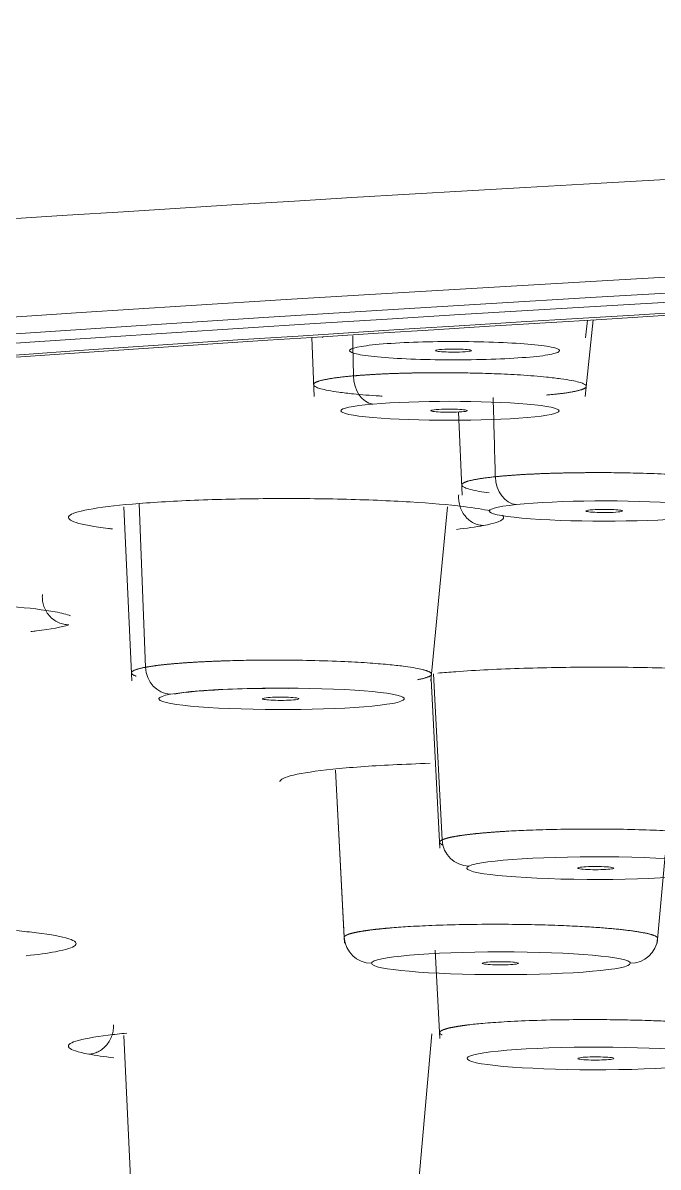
# Model space of a CAD drawing. Extents: x 19821 to 22981, y -91 to 2224.
# Drawn here: x 20616.05 to 20623.02, y 1301.22 to 1313.79 of the extents above; entities that cross this region are included whole.
import ezdxf

# ---------------------------------------------------------------- set-up
doc = ezdxf.new("R2010")
doc.units = 0
doc.header["$LTSCALE"] = 10
doc.header["$MEASUREMENT"] = 0
doc.layers.add('1', color=7, linetype='CONTINUOUS')

msp = doc.modelspace()

# ---------------------------------------------------------------- linework, layer by layer
at = {"layer": '1', "color": 7, "linetype": 'Continuous', "lineweight": 18}
for p, q in [((20622.224, 1309.683), (20622.31, 1310.526)), ((20622.228, 1310.329), (20622.247, 1310.522)), ((20619.219, 1310.333), (20619.245, 1309.684)), ((20619.339, 1310.341), (20619.34, 1310.33)), ((20620.833, 1309.515), (20620.873, 1308.603)), ((20617.155, 1308.474), (20617.244, 1306.562)), ((20620.528, 1306.562), (20620.709, 1308.473)), ((20620.53, 1306.582), (20620.628, 1304.727)), ((20619.479, 1305.581), (20619.579, 1303.682)), ((20623.015, 1303.681), (20623.1, 1304.649)), ((20620.577, 1303.606), (20620.628, 1302.637)), ((20617.155, 1302.668), (20617.244, 1300.754))]:
    msp.add_line(p, q, dxfattribs=at)
at = {"layer": '1', "color": 7, "linetype": 'Continuous', "lineweight": 13}
for p, q in [((20617.323, 1308.508), (20617.394, 1306.712)), ((20620.556, 1306.638), (20620.651, 1304.816)), ((20619.576, 1303.745), (20619.479, 1305.581)), ((20620.381, 1300.888), (20620.538, 1302.685))]:
    msp.add_line(p, q, dxfattribs=at)
msp.add_ellipse((20690.341, 1302.937), major_axis=(-124.486, 0), ratio=0.087156, start_param=4.712389, end_param=6.292218, dxfattribs=at)
at = {"layer": '1', "color": 7, "linetype": 'Continuous', "lineweight": 18}
for centre, major_axis, ratio, start_param, end_param in [((20690.341, 1301.967), (-123.486, 0), 0.087156, 4.712389, 6.221456), ((20690.341, 1301.967), (121.8, 0), 0.087156, 1.570796, 4.70718), ((20690.341, 1302.016), (119.248, 0), 0.087156, 1.570796, 3.197179), ((20690.341, 1301.967), (-120.85, 0), 0.087156, 4.712389, 7.853982), ((20690.341, 1301.967), (119.464, 0), 0.087156, 1.570796, 3.186508), ((20619.89, 1309.901), (0.026, -0.299), 0.704932, 4.615852, 6.159454), ((20620.737, 1309.527), (-1.2, 0), 0.087155, 2.35763, 5.49617), ((20620.74, 1309.528), (-1.2, 0), 0.087156, 5.499383, 8.637602), ((20621.466, 1308.797), (0.031, -0.298), 0.763435, 4.61231, 6.147462), ((20622.442, 1308.427), (-1.274, 0), 0.087156, 5.585988, 8.725607), ((20622.441, 1308.427), (-1.274, 0), 0.087155, 2.444292, 5.584118), ((20617.666, 1306.714), (0.055, -0.295), 0.902965, 4.552054, 6.078714), ((20618.888, 1306.365), (-1.348, 0), 0.087156, 2.705525, 5.846167), ((20618.888, 1306.365), (-1.348, 0), 0.087156, 5.846844, 8.988032), ((20620.946, 1304.827), (0.133, -0.269), 0.98108, 4.297978, 5.816103), ((20622.347, 1304.507), (-1.422, 0), 0.087155, 2.967179, 6.108359), ((20622.346, 1304.506), (-1.422, 0), 0.087156, 6.108638, 9.250059), ((20619.876, 1303.76), (0.3, 0), 0.996195, 3.192855, 4.710981), ((20622.72, 1303.76), (-0.3, 0), 0.996195, 1.569622, 3.052854), ((20621.299, 1303.462), (-1.422, 0), 0.087156, 3.141712, 6.282893), ((20621.297, 1303.461), (-1.422, 0), 0.087156, 6.283171, 9.424592), ((20622.348, 1302.417), (-1.422, 0), 0.087156, 3.318174, 6.455484), ((20622.346, 1302.416), (-1.422, 0), 0.087156, 0.176459, 3.314009)]:
    msp.add_ellipse(centre, major_axis=major_axis, ratio=ratio, start_param=start_param, end_param=end_param, dxfattribs=at)
for points in [[(20620.047, 1310.265), (20619.925, 1310.256), (20619.741, 1310.235), (20619.609, 1310.197), (20619.661, 1310.157), (20619.883, 1310.121), (20620.243, 1310.096), (20620.686, 1310.085), (20621.148, 1310.089), (20621.41, 1310.102), (20621.531, 1310.111)], [(20621.531, 1310.111), (20621.652, 1310.119), (20621.836, 1310.14), (20621.968, 1310.179), (20621.917, 1310.219), (20621.695, 1310.254), (20621.334, 1310.279), (20620.892, 1310.29), (20620.43, 1310.286), (20620.168, 1310.274), (20620.047, 1310.265)], [(20620.649, 1310.202), (20620.613, 1310.199), (20620.567, 1310.193), (20620.584, 1310.181), (20620.661, 1310.174), (20620.783, 1310.17), (20620.863, 1310.173), (20620.905, 1310.176)], [(20620.905, 1310.176), (20620.94, 1310.179), (20620.986, 1310.185), (20620.969, 1310.196), (20620.892, 1310.204), (20620.771, 1310.207), (20620.691, 1310.205), (20620.649, 1310.202)], [(20620.585, 1309.541), (20620.552, 1309.538), (20620.513, 1309.531), (20620.541, 1309.52), (20620.626, 1309.512), (20620.752, 1309.51), (20620.829, 1309.514), (20620.869, 1309.516)], [(20620.869, 1309.516), (20620.902, 1309.52), (20620.941, 1309.527), (20620.913, 1309.538), (20620.828, 1309.545), (20620.702, 1309.547), (20620.625, 1309.544), (20620.585, 1309.541)], [(20622.278, 1308.439), (20622.249, 1308.435), (20622.216, 1308.428), (20622.255, 1308.417), (20622.348, 1308.411), (20622.475, 1308.409), (20622.549, 1308.413), (20622.586, 1308.417)], [(20622.586, 1308.417), (20622.614, 1308.42), (20622.647, 1308.427), (20622.608, 1308.438), (20622.516, 1308.445), (20622.388, 1308.446), (20622.315, 1308.442), (20622.278, 1308.439)], [(20621.105, 1308.268), (20621.022, 1308.252), (20620.923, 1308.238), (20620.808, 1308.226)], [(20618.697, 1306.373), (20618.68, 1306.369), (20618.67, 1306.361), (20618.74, 1306.352), (20618.848, 1306.347), (20618.975, 1306.349), (20619.035, 1306.355), (20619.061, 1306.358)], [(20619.061, 1306.358), (20619.078, 1306.363), (20619.088, 1306.37), (20619.019, 1306.38), (20618.91, 1306.384), (20618.783, 1306.383), (20618.724, 1306.377), (20618.697, 1306.373)], [(20622.143, 1304.51), (20622.139, 1304.505), (20622.152, 1304.497), (20622.247, 1304.49), (20622.365, 1304.488), (20622.483, 1304.493), (20622.524, 1304.499), (20622.538, 1304.503)], [(20622.538, 1304.503), (20622.541, 1304.508), (20622.529, 1304.515), (20622.434, 1304.523), (20622.316, 1304.525), (20622.198, 1304.52), (20622.157, 1304.514), (20622.143, 1304.51)], [(20621.492, 1303.461), (20621.486, 1303.466), (20621.459, 1303.473), (20621.35, 1303.479), (20621.23, 1303.479), (20621.123, 1303.473), (20621.096, 1303.466), (20621.091, 1303.461)], [(20621.091, 1303.461), (20621.096, 1303.457), (20621.124, 1303.45), (20621.233, 1303.444), (20621.352, 1303.444), (20621.46, 1303.45), (20621.486, 1303.457), (20621.492, 1303.461)], [(20617.046, 1302.424), (20616.939, 1302.436), (20616.847, 1302.449), (20616.77, 1302.464)], [(20622.538, 1302.419), (20622.523, 1302.424), (20622.482, 1302.43), (20622.363, 1302.435), (20622.245, 1302.433), (20622.151, 1302.425), (20622.139, 1302.418), (20622.143, 1302.413)], [(20622.143, 1302.413), (20622.157, 1302.409), (20622.198, 1302.402), (20622.318, 1302.398), (20622.436, 1302.4), (20622.529, 1302.408), (20622.541, 1302.415), (20622.538, 1302.419)]]:
    msp.add_open_spline(points, degree=3, dxfattribs=at)
at = {"layer": '1', "color": 7, "linetype": 'Continuous', "lineweight": 13}
for points in [[(20619.67, 1310.35), (20619.672, 1310.204), (20619.675, 1310.057), (20619.678, 1309.911)], [(20621.212, 1309.672), (20621.22, 1309.382), (20621.228, 1309.093), (20621.236, 1308.804)]]:
    msp.add_open_spline(points, degree=3, dxfattribs=at)
at = {"layer": '1', "color": 7, "linetype": 'Continuous', "lineweight": 18}
for points, knots in [([(20619.994, 1309.689), (20619.984, 1309.689), (20619.87, 1309.696), (20619.699, 1309.71), (20619.517, 1309.731), (20619.4, 1309.75), (20619.319, 1309.768), (20619.269, 1309.785), (20619.244, 1309.801), (20619.239, 1309.812), (20619.24, 1309.819), (20619.241, 1309.822), (20619.244, 1309.826), (20619.247, 1309.829), (20619.252, 1309.833), (20619.257, 1309.837), (20619.264, 1309.84), (20619.271, 1309.844), (20619.28, 1309.847), (20619.289, 1309.85), (20619.299, 1309.854), (20619.31, 1309.857), (20619.323, 1309.861), (20619.336, 1309.864), (20619.349, 1309.867), (20619.364, 1309.87), (20619.38, 1309.873), (20619.396, 1309.876), (20619.413, 1309.879), (20619.431, 1309.882), (20619.45, 1309.885), (20619.47, 1309.888), (20619.49, 1309.891), (20619.511, 1309.894), (20619.533, 1309.896), (20619.556, 1309.899), (20619.579, 1309.902), (20619.603, 1309.904), (20619.627, 1309.906), (20619.652, 1309.909), (20619.669, 1309.91), (20619.678, 1309.911)], [0, 0, 0, 0, 0.012223, 0.144349, 0.234308, 0.316784, 0.391784, 0.459311, 0.51937, 0.571965, 0.586222, 0.600448, 0.614644, 0.62881, 0.642946, 0.657052, 0.671128, 0.685174, 0.699189, 0.713175, 0.727131, 0.741057, 0.754953, 0.768819, 0.782655, 0.796461, 0.810238, 0.823985, 0.837702, 0.851389, 0.865047, 0.878675, 0.892274, 0.905843, 0.919382, 0.932892, 0.946373, 0.959824, 0.973245, 0.986637, 1, 1, 1, 1]), ([(20619.678, 1309.911), (20619.682, 1309.911), (20619.692, 1309.912), (20619.706, 1309.913), (20619.72, 1309.915), (20619.735, 1309.916), (20619.75, 1309.917), (20619.765, 1309.918), (20619.78, 1309.919), (20619.795, 1309.92), (20619.811, 1309.921), (20619.826, 1309.922), (20619.842, 1309.923), (20619.858, 1309.924), (20619.874, 1309.925), (20619.891, 1309.926), (20619.907, 1309.927), (20619.924, 1309.928), (20619.941, 1309.929), (20619.958, 1309.93), (20619.975, 1309.931), (20619.992, 1309.932), (20620.01, 1309.932), (20620.028, 1309.933), (20620.045, 1309.934), (20620.063, 1309.935), (20620.081, 1309.936), (20620.1, 1309.936), (20620.118, 1309.937), (20620.137, 1309.938), (20620.155, 1309.938), (20620.174, 1309.939), (20620.193, 1309.939), (20620.212, 1309.94), (20620.231, 1309.94), (20620.25, 1309.941), (20620.27, 1309.941), (20620.289, 1309.942), (20620.309, 1309.942), (20620.328, 1309.943), (20620.348, 1309.943), (20620.368, 1309.943), (20620.388, 1309.944), (20620.408, 1309.944), (20620.428, 1309.944), (20620.448, 1309.945), (20620.469, 1309.945), (20620.489, 1309.945), (20620.509, 1309.945), (20620.53, 1309.945), (20620.55, 1309.946), (20620.571, 1309.946), (20620.592, 1309.946), (20620.612, 1309.946), (20620.633, 1309.946), (20620.654, 1309.946), (20620.675, 1309.946), (20620.696, 1309.946), (20620.717, 1309.946), (20620.805, 1309.945), (20620.978, 1309.943), (20621.242, 1309.935), (20621.531, 1309.921), (20621.777, 1309.901), (20621.958, 1309.88), (20622.076, 1309.861), (20622.156, 1309.843), (20622.206, 1309.826), (20622.231, 1309.811), (20622.236, 1309.8), (20622.235, 1309.793), (20622.234, 1309.789), (20622.231, 1309.786), (20622.228, 1309.782), (20622.223, 1309.778), (20622.218, 1309.775), (20622.211, 1309.771), (20622.204, 1309.768), (20622.195, 1309.764), (20622.186, 1309.761), (20622.176, 1309.758), (20622.165, 1309.754), (20622.153, 1309.751), (20622.14, 1309.748), (20622.126, 1309.744), (20622.111, 1309.741), (20622.095, 1309.738), (20622.079, 1309.735), (20622.062, 1309.732), (20622.044, 1309.729), (20622.025, 1309.726), (20622.005, 1309.723), (20621.985, 1309.72), (20621.964, 1309.718), (20621.942, 1309.715), (20621.92, 1309.712), (20621.896, 1309.71), (20621.873, 1309.707), (20621.848, 1309.705), (20621.823, 1309.703), (20621.806, 1309.701), (20621.797, 1309.7)], [0, 0, 0, 0, 0.004177, 0.00836, 0.012546, 0.016738, 0.020934, 0.025136, 0.029341, 0.033552, 0.037767, 0.041987, 0.046212, 0.050442, 0.054676, 0.058915, 0.063159, 0.067408, 0.071661, 0.07592, 0.080183, 0.08445, 0.088723, 0.093, 0.097282, 0.101569, 0.105861, 0.110158, 0.114459, 0.118765, 0.123076, 0.127392, 0.131712, 0.136038, 0.140368, 0.144703, 0.149042, 0.153387, 0.157737, 0.162091, 0.16645, 0.170814, 0.175183, 0.179556, 0.183935, 0.188318, 0.192706, 0.197099, 0.201497, 0.205899, 0.210307, 0.214719, 0.219137, 0.223559, 0.227986, 0.232418, 0.236854, 0.241296, 0.245743, 0.250194, 0.297933, 0.355462, 0.422782, 0.499893, 0.552526, 0.600777, 0.644639, 0.684106, 0.71917, 0.749828, 0.758151, 0.766457, 0.774746, 0.783019, 0.791275, 0.799514, 0.807736, 0.815942, 0.82413, 0.832302, 0.840457, 0.848595, 0.856716, 0.86482, 0.872907, 0.880977, 0.889031, 0.897067, 0.905087, 0.91309, 0.921075, 0.929044, 0.936996, 0.944931, 0.952849, 0.96075, 0.968634, 0.976501, 0.984351, 0.992184, 1, 1, 1, 1]), ([(20621.17, 1308.627), (20621.13, 1308.632), (20621.049, 1308.644), (20620.958, 1308.663), (20620.899, 1308.683), (20620.878, 1308.696), (20620.871, 1308.704), (20620.869, 1308.708), (20620.868, 1308.712), (20620.868, 1308.715), (20620.869, 1308.719), (20620.872, 1308.723), (20620.875, 1308.727), (20620.879, 1308.73), (20620.885, 1308.734), (20620.891, 1308.738), (20620.898, 1308.741), (20620.907, 1308.745), (20620.916, 1308.748), (20620.926, 1308.752), (20620.938, 1308.755), (20620.95, 1308.759), (20620.963, 1308.762), (20620.977, 1308.765), (20620.992, 1308.769), (20621.008, 1308.772), (20621.025, 1308.775), (20621.042, 1308.778), (20621.061, 1308.781), (20621.08, 1308.784), (20621.1, 1308.787), (20621.121, 1308.79), (20621.142, 1308.793), (20621.165, 1308.796), (20621.188, 1308.798), (20621.211, 1308.801), (20621.228, 1308.803), (20621.236, 1308.804)], [0, 0, 0, 0, 0.098407, 0.216588, 0.3199, 0.408344, 0.428048, 0.447711, 0.467332, 0.486912, 0.506451, 0.525948, 0.545403, 0.564817, 0.58419, 0.603522, 0.622812, 0.642061, 0.661269, 0.680436, 0.699561, 0.718646, 0.737689, 0.756691, 0.775653, 0.794573, 0.813452, 0.832291, 0.851088, 0.869845, 0.888561, 0.907236, 0.92587, 0.944463, 0.963016, 0.981528, 1, 1, 1, 1]), ([(20621.236, 1308.804), (20621.24, 1308.804), (20621.249, 1308.805), (20621.263, 1308.806), (20621.277, 1308.808), (20621.291, 1308.809), (20621.305, 1308.81), (20621.319, 1308.812), (20621.334, 1308.813), (20621.349, 1308.814), (20621.364, 1308.815), (20621.379, 1308.817), (20621.395, 1308.818), (20621.41, 1308.819), (20621.426, 1308.82), (20621.442, 1308.821), (20621.459, 1308.822), (20621.475, 1308.824), (20621.492, 1308.825), (20621.509, 1308.826), (20621.526, 1308.827), (20621.543, 1308.828), (20621.56, 1308.829), (20621.578, 1308.83), (20621.596, 1308.831), (20621.614, 1308.832), (20621.632, 1308.833), (20621.65, 1308.833), (20621.668, 1308.834), (20621.687, 1308.835), (20621.706, 1308.836), (20621.725, 1308.837), (20621.744, 1308.838), (20621.763, 1308.838), (20621.782, 1308.839), (20621.802, 1308.84), (20621.821, 1308.84), (20621.841, 1308.841), (20621.861, 1308.842), (20621.881, 1308.842), (20621.901, 1308.843), (20621.922, 1308.843), (20621.942, 1308.844), (20621.963, 1308.844), (20621.983, 1308.845), (20622.004, 1308.845), (20622.025, 1308.846), (20622.046, 1308.846), (20622.067, 1308.847), (20622.088, 1308.847), (20622.109, 1308.847), (20622.131, 1308.848), (20622.152, 1308.848), (20622.173, 1308.848), (20622.195, 1308.848), (20622.217, 1308.848), (20622.238, 1308.849), (20622.26, 1308.849), (20622.282, 1308.849), (20622.375, 1308.849), (20622.556, 1308.849), (20622.838, 1308.843), (20623.153, 1308.831), (20623.442, 1308.812), (20623.669, 1308.79), (20623.823, 1308.768), (20623.925, 1308.747), (20623.983, 1308.727), (20624.004, 1308.714), (20624.011, 1308.706), (20624.013, 1308.702), (20624.014, 1308.698), (20624.014, 1308.695), (20624.013, 1308.691), (20624.01, 1308.687), (20624.007, 1308.683), (20624.003, 1308.68), (20623.997, 1308.676), (20623.991, 1308.673), (20623.984, 1308.669), (20623.975, 1308.665), (20623.966, 1308.662), (20623.956, 1308.658), (20623.944, 1308.655), (20623.932, 1308.652), (20623.919, 1308.648), (20623.905, 1308.645), (20623.89, 1308.642), (20623.874, 1308.638), (20623.857, 1308.635), (20623.84, 1308.632), (20623.821, 1308.629), (20623.802, 1308.626), (20623.782, 1308.623), (20623.761, 1308.62), (20623.74, 1308.617), (20623.717, 1308.614), (20623.694, 1308.612), (20623.671, 1308.609), (20623.654, 1308.607), (20623.646, 1308.607)], [0, 0, 0, 0, 0.004177, 0.008358, 0.012545, 0.016736, 0.020932, 0.025132, 0.029338, 0.033548, 0.037763, 0.041983, 0.046207, 0.050436, 0.054671, 0.05891, 0.063153, 0.067402, 0.071655, 0.075913, 0.080176, 0.084444, 0.088717, 0.092994, 0.097276, 0.101563, 0.105855, 0.110152, 0.114453, 0.11876, 0.123071, 0.127387, 0.131708, 0.136033, 0.140364, 0.144699, 0.149039, 0.153384, 0.157734, 0.162089, 0.166448, 0.170813, 0.175182, 0.179556, 0.183935, 0.188319, 0.192708, 0.197101, 0.201499, 0.205903, 0.210311, 0.214724, 0.219142, 0.223564, 0.227992, 0.232425, 0.236862, 0.241304, 0.245751, 0.250203, 0.297933, 0.355466, 0.4228, 0.499933, 0.562539, 0.618842, 0.668829, 0.71249, 0.749814, 0.758139, 0.766446, 0.774737, 0.783011, 0.791268, 0.799508, 0.807731, 0.815938, 0.824127, 0.8323, 0.840455, 0.848594, 0.856715, 0.86482, 0.872908, 0.880979, 0.889033, 0.897069, 0.905089, 0.913092, 0.921078, 0.929047, 0.936999, 0.944933, 0.952851, 0.960752, 0.968636, 0.976502, 0.984352, 0.992184, 1, 1, 1, 1]), ([(20616.77, 1308.444), (20616.893, 1308.467), (20617.214, 1308.506), (20617.911, 1308.549), (20618.74, 1308.568), (20619.561, 1308.561), (20620.33, 1308.53), (20620.874, 1308.483), (20621.105, 1308.446), (20621.178, 1308.429)], [0, 0, 0, 0, 0.148151, 0.296302, 0.444454, 0.592605, 0.740756, 0.888907, 1, 1, 1, 1]), ([(20617.031, 1308.23), (20617.017, 1308.232), (20616.839, 1308.253), (20616.584, 1308.299), (20616.507, 1308.375), (20616.648, 1308.421), (20616.77, 1308.444)], [0, 0, 0, 0, 0.028492, 0.352328, 0.676164, 1, 1, 1, 1]), ([(20621.309, 1308.381), (20621.329, 1308.367), (20621.339, 1308.327), (20621.227, 1308.291), (20621.105, 1308.268)], [0, 0, 0, 0, 0.371642, 1, 1, 1, 1]), ([(20614.922, 1307.431), (20615.032, 1307.428), (20615.399, 1307.416), (20615.951, 1307.382), (20616.381, 1307.33), (20616.531, 1307.292), (20616.57, 1307.277)], [0, 0, 0, 0, 0.136149, 0.466407, 0.796664, 1, 1, 1, 1]), ([(20616.55, 1307.177), (20616.475, 1307.153), (20616.341, 1307.128), (20616.155, 1307.106), (20616.134, 1307.104)], [0, 0, 0, 0, 0.887891, 1, 1, 1, 1]), ([(20617.394, 1306.712), (20617.397, 1306.712), (20617.403, 1306.714), (20617.413, 1306.715), (20617.422, 1306.717), (20617.432, 1306.718), (20617.442, 1306.72), (20617.453, 1306.722), (20617.463, 1306.723), (20617.474, 1306.725), (20617.485, 1306.726), (20617.497, 1306.728), (20617.508, 1306.73), (20617.52, 1306.731), (20617.532, 1306.733), (20617.545, 1306.734), (20617.558, 1306.736), (20617.571, 1306.737), (20617.584, 1306.739), (20617.597, 1306.74), (20617.611, 1306.742), (20617.625, 1306.743), (20617.639, 1306.745), (20617.654, 1306.746), (20617.668, 1306.747), (20617.683, 1306.749), (20617.698, 1306.75), (20617.714, 1306.752), (20617.73, 1306.753), (20617.746, 1306.754), (20617.762, 1306.755), (20617.778, 1306.757), (20617.795, 1306.758), (20617.812, 1306.759), (20617.829, 1306.76), (20617.846, 1306.762), (20617.864, 1306.763), (20617.881, 1306.764), (20617.899, 1306.765), (20617.918, 1306.766), (20617.936, 1306.767), (20617.955, 1306.768), (20617.974, 1306.77), (20617.993, 1306.771), (20618.012, 1306.772), (20618.031, 1306.773), (20618.051, 1306.773), (20618.071, 1306.774), (20618.091, 1306.775), (20618.111, 1306.776), (20618.132, 1306.777), (20618.153, 1306.778), (20618.173, 1306.779), (20618.194, 1306.78), (20618.216, 1306.78), (20618.237, 1306.781), (20618.258, 1306.782), (20618.28, 1306.782), (20618.302, 1306.783), (20618.394, 1306.786), (20618.576, 1306.79), (20618.873, 1306.791), (20619.223, 1306.787), (20619.566, 1306.776), (20619.859, 1306.759), (20620.079, 1306.74), (20620.243, 1306.722), (20620.358, 1306.704), (20620.419, 1306.691), (20620.45, 1306.683), (20620.463, 1306.679), (20620.476, 1306.676), (20620.487, 1306.672), (20620.496, 1306.668), (20620.505, 1306.664), (20620.513, 1306.66), (20620.519, 1306.657), (20620.525, 1306.653), (20620.529, 1306.649), (20620.532, 1306.645), (20620.534, 1306.641), (20620.535, 1306.638), (20620.535, 1306.634), (20620.534, 1306.63), (20620.531, 1306.626), (20620.528, 1306.623), (20620.524, 1306.619), (20620.518, 1306.615), (20620.512, 1306.612), (20620.505, 1306.608), (20620.496, 1306.605), (20620.487, 1306.601), (20620.477, 1306.598), (20620.466, 1306.594), (20620.454, 1306.591), (20620.441, 1306.588), (20620.427, 1306.584), (20620.412, 1306.581), (20620.397, 1306.578), (20620.386, 1306.576), (20620.381, 1306.575)], [0, 0, 0, 0, 0.004085, 0.008179, 0.01228, 0.01639, 0.020507, 0.024632, 0.028765, 0.032907, 0.037056, 0.041213, 0.045379, 0.049552, 0.053733, 0.057922, 0.06212, 0.066325, 0.070538, 0.074759, 0.078989, 0.083226, 0.087471, 0.091725, 0.095986, 0.100255, 0.104533, 0.108818, 0.113111, 0.117413, 0.121722, 0.12604, 0.130365, 0.134698, 0.13904, 0.143389, 0.147747, 0.152113, 0.156486, 0.160868, 0.165258, 0.169655, 0.174061, 0.178475, 0.182897, 0.187327, 0.191765, 0.196211, 0.200665, 0.205127, 0.209597, 0.214075, 0.218561, 0.223056, 0.227558, 0.232069, 0.236587, 0.241114, 0.245648, 0.250191, 0.297762, 0.355246, 0.422636, 0.499927, 0.562657, 0.619022, 0.66901, 0.71261, 0.749816, 0.758314, 0.766783, 0.775225, 0.783637, 0.792021, 0.800377, 0.808705, 0.817003, 0.825274, 0.833516, 0.841729, 0.849914, 0.85807, 0.866198, 0.874297, 0.882368, 0.89041, 0.898424, 0.906409, 0.914365, 0.922293, 0.930193, 0.938063, 0.945905, 0.953719, 0.961504, 0.96926, 0.976988, 0.984687, 0.992358, 1, 1, 1, 1]), ([(20617.29, 1306.614), (20617.29, 1306.615), (20617.286, 1306.616), (20617.279, 1306.619), (20617.27, 1306.623), (20617.262, 1306.626), (20617.256, 1306.63), (20617.25, 1306.634), (20617.246, 1306.638), (20617.243, 1306.642), (20617.241, 1306.645), (20617.24, 1306.649), (20617.24, 1306.653), (20617.241, 1306.657), (20617.244, 1306.66), (20617.247, 1306.664), (20617.251, 1306.668), (20617.257, 1306.671), (20617.263, 1306.675), (20617.27, 1306.678), (20617.279, 1306.682), (20617.288, 1306.685), (20617.298, 1306.689), (20617.309, 1306.692), (20617.321, 1306.696), (20617.334, 1306.699), (20617.348, 1306.702), (20617.363, 1306.706), (20617.378, 1306.709), (20617.389, 1306.711), (20617.394, 1306.712)], [0, 0, 0, 0, 0.005827, 0.044346, 0.082735, 0.120992, 0.159119, 0.197115, 0.234979, 0.272713, 0.310317, 0.347789, 0.385131, 0.422343, 0.459423, 0.496374, 0.533194, 0.569883, 0.606442, 0.642871, 0.679169, 0.715337, 0.751375, 0.787283, 0.823061, 0.858709, 0.894226, 0.929614, 0.964872, 1, 1, 1, 1]), ([(20620.604, 1306.647), (20620.667, 1306.653), (20620.944, 1306.675), (20621.536, 1306.705), (20622.374, 1306.717), (20623.12, 1306.706), (20623.531, 1306.689), (20623.676, 1306.681)], [0, 0, 0, 0, 0.080297, 0.335752, 0.591208, 0.846663, 1, 1, 1, 1]), ([(20617.713, 1306.418), (20617.758, 1306.427), (20617.882, 1306.443), (20618.2, 1306.467), (20618.58, 1306.481), (20618.844, 1306.481), (20618.96, 1306.48)], [0, 0, 0, 0, 0.241816, 0.494201, 0.787707, 1, 1, 1, 1]), ([(20618.869, 1305.454), (20618.869, 1305.48), (20618.972, 1305.529), (20619.41, 1305.595), (20619.984, 1305.637), (20620.378, 1305.652), (20620.52, 1305.657)], [0, 0, 0, 0, 0.283041, 0.566081, 0.849122, 1, 1, 1, 1]), ([(20620.651, 1304.816), (20620.652, 1304.816), (20620.655, 1304.817), (20620.658, 1304.819), (20620.662, 1304.821), (20620.666, 1304.822), (20620.671, 1304.824), (20620.675, 1304.826), (20620.68, 1304.827), (20620.685, 1304.829), (20620.69, 1304.83), (20620.696, 1304.832), (20620.701, 1304.834), (20620.707, 1304.835), (20620.714, 1304.837), (20620.72, 1304.839), (20620.727, 1304.84), (20620.733, 1304.842), (20620.74, 1304.844), (20620.748, 1304.845), (20620.755, 1304.847), (20620.763, 1304.848), (20620.771, 1304.85), (20620.779, 1304.851), (20620.788, 1304.853), (20620.796, 1304.855), (20620.805, 1304.856), (20620.814, 1304.858), (20620.824, 1304.859), (20620.833, 1304.861), (20620.843, 1304.862), (20620.853, 1304.864), (20620.863, 1304.865), (20620.874, 1304.867), (20620.884, 1304.868), (20620.895, 1304.87), (20620.907, 1304.871), (20620.918, 1304.873), (20620.929, 1304.874), (20620.941, 1304.876), (20620.953, 1304.877), (20620.966, 1304.879), (20620.978, 1304.88), (20620.991, 1304.881), (20621.004, 1304.883), (20621.017, 1304.884), (20621.03, 1304.886), (20621.044, 1304.887), (20621.058, 1304.888), (20621.072, 1304.89), (20621.086, 1304.891), (20621.1, 1304.892), (20621.115, 1304.893), (20621.13, 1304.895), (20621.145, 1304.896), (20621.16, 1304.897), (20621.176, 1304.898), (20621.191, 1304.9), (20621.207, 1304.901), (20621.223, 1304.902), (20621.24, 1304.903), (20621.256, 1304.904), (20621.273, 1304.906), (20621.29, 1304.907), (20621.307, 1304.908), (20621.324, 1304.909), (20621.341, 1304.91), (20621.423, 1304.915), (20621.592, 1304.923), (20621.883, 1304.932), (20622.244, 1304.937), (20622.622, 1304.934), (20622.964, 1304.924), (20623.238, 1304.912), (20623.458, 1304.897), (20623.627, 1304.882), (20623.728, 1304.871), (20623.783, 1304.863), (20623.807, 1304.86), (20623.831, 1304.856), (20623.853, 1304.853), (20623.875, 1304.849), (20623.895, 1304.846), (20623.914, 1304.842), (20623.932, 1304.838), (20623.949, 1304.835), (20623.965, 1304.831), (20623.979, 1304.827), (20623.993, 1304.824), (20624.005, 1304.82), (20624.016, 1304.816), (20624.027, 1304.812), (20624.036, 1304.809), (20624.043, 1304.805), (20624.05, 1304.801), (20624.056, 1304.797), (20624.061, 1304.794), (20624.064, 1304.79), (20624.066, 1304.786), (20624.068, 1304.782), (20624.068, 1304.779), (20624.068, 1304.775), (20624.066, 1304.771), (20624.063, 1304.767), (20624.059, 1304.764), (20624.055, 1304.76), (20624.049, 1304.757), (20624.044, 1304.754), (20624.042, 1304.753)], [0, 0, 0, 0, 0.003581, 0.007169, 0.010763, 0.014363, 0.01797, 0.021584, 0.025204, 0.02883, 0.032463, 0.036102, 0.039747, 0.043399, 0.047058, 0.050723, 0.054394, 0.058072, 0.061756, 0.065446, 0.069144, 0.072847, 0.076557, 0.080273, 0.083996, 0.087726, 0.091461, 0.095203, 0.098952, 0.102707, 0.106469, 0.110237, 0.114011, 0.117792, 0.121579, 0.125373, 0.129173, 0.13298, 0.136793, 0.140613, 0.144439, 0.148271, 0.15211, 0.155955, 0.159807, 0.163666, 0.16753, 0.171402, 0.175279, 0.179163, 0.183054, 0.186951, 0.190855, 0.194765, 0.198681, 0.202604, 0.206533, 0.210469, 0.214411, 0.21836, 0.222316, 0.226277, 0.230245, 0.23422, 0.238201, 0.242189, 0.246183, 0.250183, 0.29761, 0.355048, 0.422489, 0.499923, 0.562507, 0.618797, 0.668784, 0.712461, 0.74982, 0.7583, 0.766752, 0.775177, 0.783575, 0.791945, 0.800289, 0.808605, 0.816893, 0.825155, 0.833389, 0.841596, 0.849776, 0.857928, 0.866053, 0.874151, 0.882222, 0.890265, 0.898281, 0.906269, 0.91423, 0.922164, 0.930071, 0.93795, 0.945802, 0.953627, 0.961424, 0.969194, 0.976937, 0.984652, 0.99234, 1, 1, 1, 1]), ([(20620.662, 1304.758), (20620.66, 1304.759), (20620.656, 1304.761), (20620.649, 1304.764), (20620.643, 1304.768), (20620.637, 1304.772), (20620.632, 1304.775), (20620.629, 1304.779), (20620.626, 1304.783), (20620.625, 1304.787), (20620.625, 1304.79), (20620.626, 1304.794), (20620.627, 1304.798), (20620.63, 1304.801), (20620.634, 1304.805), (20620.639, 1304.808), (20620.644, 1304.812), (20620.649, 1304.814), (20620.651, 1304.816)], [0, 0, 0, 0, 0.033211, 0.099355, 0.165258, 0.230918, 0.296337, 0.361514, 0.426449, 0.491143, 0.555595, 0.619805, 0.683775, 0.747502, 0.810989, 0.874234, 0.937237, 1, 1, 1, 1]), ([(20619.576, 1303.745), (20619.576, 1303.745), (20619.576, 1303.746), (20619.576, 1303.748), (20619.577, 1303.75), (20619.578, 1303.751), (20619.579, 1303.753), (20619.58, 1303.755), (20619.581, 1303.756), (20619.583, 1303.758), (20619.585, 1303.76), (20619.587, 1303.762), (20619.589, 1303.763), (20619.592, 1303.765), (20619.595, 1303.767), (20619.598, 1303.768), (20619.601, 1303.77), (20619.605, 1303.772), (20619.608, 1303.773), (20619.612, 1303.775), (20619.616, 1303.777), (20619.621, 1303.779), (20619.625, 1303.78), (20619.63, 1303.782), (20619.635, 1303.784), (20619.641, 1303.785), (20619.646, 1303.787), (20619.652, 1303.789), (20619.658, 1303.79), (20619.665, 1303.792), (20619.671, 1303.794), (20619.678, 1303.795), (20619.685, 1303.797), (20619.692, 1303.799), (20619.7, 1303.8), (20619.708, 1303.802), (20619.716, 1303.803), (20619.724, 1303.805), (20619.732, 1303.807), (20619.741, 1303.808), (20619.75, 1303.81), (20619.759, 1303.811), (20619.769, 1303.813), (20619.778, 1303.815), (20619.788, 1303.816), (20619.798, 1303.818), (20619.809, 1303.819), (20619.819, 1303.821), (20619.83, 1303.822), (20619.841, 1303.824), (20619.853, 1303.825), (20619.864, 1303.827), (20619.876, 1303.828), (20619.888, 1303.83), (20619.9, 1303.831), (20619.913, 1303.833), (20619.925, 1303.834), (20619.938, 1303.836), (20619.952, 1303.837), (20619.965, 1303.838), (20619.979, 1303.84), (20619.992, 1303.841), (20620.007, 1303.843), (20620.021, 1303.844), (20620.035, 1303.845), (20620.05, 1303.847), (20620.065, 1303.848), (20620.135, 1303.854), (20620.284, 1303.865), (20620.551, 1303.878), (20620.896, 1303.888), (20621.271, 1303.891), (20621.625, 1303.887), (20621.918, 1303.878), (20622.162, 1303.867), (20622.358, 1303.855), (20622.479, 1303.845), (20622.547, 1303.839), (20622.578, 1303.836), (20622.608, 1303.833), (20622.637, 1303.83), (20622.665, 1303.826), (20622.692, 1303.823), (20622.718, 1303.82), (20622.743, 1303.817), (20622.766, 1303.813), (20622.789, 1303.81), (20622.811, 1303.806), (20622.831, 1303.803), (20622.851, 1303.799), (20622.869, 1303.796), (20622.887, 1303.792), (20622.903, 1303.789), (20622.918, 1303.785), (20622.932, 1303.782), (20622.945, 1303.778), (20622.957, 1303.774), (20622.968, 1303.771), (20622.978, 1303.767), (20622.987, 1303.763), (20622.994, 1303.76), (20623.001, 1303.756), (20623.007, 1303.752), (20623.011, 1303.749), (20623.015, 1303.745), (20623.017, 1303.741), (20623.019, 1303.738), (20623.019, 1303.735), (20623.019, 1303.734)], [0, 0, 0, 0, 0.003581, 0.007169, 0.010763, 0.014363, 0.01797, 0.021584, 0.025204, 0.02883, 0.032463, 0.036102, 0.039747, 0.043399, 0.047058, 0.050723, 0.054394, 0.058072, 0.061756, 0.065446, 0.069144, 0.072847, 0.076557, 0.080273, 0.083996, 0.087726, 0.091461, 0.095203, 0.098952, 0.102707, 0.106469, 0.110237, 0.114011, 0.117792, 0.121579, 0.125373, 0.129173, 0.13298, 0.136793, 0.140613, 0.144439, 0.148271, 0.15211, 0.155955, 0.159807, 0.163666, 0.16753, 0.171402, 0.175279, 0.179163, 0.183054, 0.186951, 0.190855, 0.194765, 0.198681, 0.202604, 0.206533, 0.210469, 0.214411, 0.21836, 0.222316, 0.226277, 0.230245, 0.23422, 0.238201, 0.242189, 0.246183, 0.250183, 0.29761, 0.355048, 0.422489, 0.499923, 0.562507, 0.618797, 0.668784, 0.712461, 0.74982, 0.7583, 0.766752, 0.775177, 0.783575, 0.791945, 0.800289, 0.808605, 0.816893, 0.825155, 0.833389, 0.841596, 0.849776, 0.857928, 0.866053, 0.874151, 0.882222, 0.890265, 0.898281, 0.906269, 0.91423, 0.922164, 0.930071, 0.93795, 0.945802, 0.953627, 0.961424, 0.969194, 0.976936, 0.984652, 0.99234, 1, 1, 1, 1]), ([(20615.977, 1303.82), (20616.057, 1303.812), (20616.31, 1303.785), (20616.475, 1303.755), (20616.55, 1303.731)], [0, 0, 0, 0, 0.290733, 1, 1, 1, 1]), ([(20616.55, 1303.731), (20616.625, 1303.706), (20616.669, 1303.658), (20616.471, 1303.593), (20616.209, 1303.557), (20616.082, 1303.544)], [0, 0, 0, 0, 0.367937, 0.735873, 1, 1, 1, 1]), ([(20620.651, 1302.674), (20620.65, 1302.674), (20620.648, 1302.675), (20620.645, 1302.677), (20620.642, 1302.679), (20620.639, 1302.68), (20620.637, 1302.682), (20620.635, 1302.684), (20620.633, 1302.685), (20620.631, 1302.687), (20620.629, 1302.689), (20620.628, 1302.69), (20620.627, 1302.692), (20620.626, 1302.694), (20620.626, 1302.696), (20620.625, 1302.697), (20620.625, 1302.699), (20620.625, 1302.701), (20620.625, 1302.703), (20620.626, 1302.704), (20620.626, 1302.706), (20620.627, 1302.708), (20620.629, 1302.709), (20620.63, 1302.711), (20620.632, 1302.713), (20620.634, 1302.715), (20620.636, 1302.716), (20620.638, 1302.718), (20620.641, 1302.72), (20620.644, 1302.722), (20620.647, 1302.723), (20620.65, 1302.725), (20620.654, 1302.727), (20620.658, 1302.728), (20620.662, 1302.73), (20620.666, 1302.732), (20620.671, 1302.734), (20620.675, 1302.735), (20620.681, 1302.737), (20620.686, 1302.739), (20620.691, 1302.74), (20620.697, 1302.742), (20620.703, 1302.744), (20620.71, 1302.746), (20620.716, 1302.747), (20620.723, 1302.749), (20620.73, 1302.751), (20620.737, 1302.752), (20620.745, 1302.754), (20620.753, 1302.756), (20620.761, 1302.757), (20620.769, 1302.759), (20620.778, 1302.761), (20620.787, 1302.762), (20620.796, 1302.764), (20620.805, 1302.765), (20620.815, 1302.767), (20620.824, 1302.769), (20620.835, 1302.77), (20620.845, 1302.772), (20620.855, 1302.773), (20620.866, 1302.775), (20620.877, 1302.777), (20620.889, 1302.778), (20620.9, 1302.78), (20620.912, 1302.781), (20620.924, 1302.783), (20620.981, 1302.79), (20621.105, 1302.803), (20621.34, 1302.82), (20621.658, 1302.835), (20622.019, 1302.843), (20622.374, 1302.844), (20622.678, 1302.84), (20622.938, 1302.833), (20623.154, 1302.824), (20623.292, 1302.816), (20623.371, 1302.811), (20623.408, 1302.809), (20623.443, 1302.806), (20623.478, 1302.804), (20623.511, 1302.801), (20623.544, 1302.798), (20623.576, 1302.795), (20623.607, 1302.792), (20623.637, 1302.789), (20623.666, 1302.786), (20623.694, 1302.783), (20623.721, 1302.78), (20623.747, 1302.777), (20623.772, 1302.774), (20623.796, 1302.771), (20623.819, 1302.767), (20623.841, 1302.764), (20623.862, 1302.761), (20623.882, 1302.757), (20623.901, 1302.754), (20623.919, 1302.75), (20623.936, 1302.747), (20623.952, 1302.744), (20623.967, 1302.74), (20623.981, 1302.737), (20623.994, 1302.733), (20624.005, 1302.73), (20624.016, 1302.726), (20624.026, 1302.722), (20624.034, 1302.719), (20624.039, 1302.717), (20624.042, 1302.715)], [0, 0, 0, 0, 0.003581, 0.007169, 0.010763, 0.014363, 0.01797, 0.021584, 0.025204, 0.02883, 0.032463, 0.036102, 0.039747, 0.043399, 0.047058, 0.050723, 0.054394, 0.058072, 0.061756, 0.065446, 0.069144, 0.072847, 0.076557, 0.080273, 0.083996, 0.087726, 0.091461, 0.095203, 0.098952, 0.102707, 0.106469, 0.110237, 0.114011, 0.117792, 0.121579, 0.125373, 0.129173, 0.13298, 0.136793, 0.140613, 0.144439, 0.148271, 0.15211, 0.155955, 0.159807, 0.163666, 0.16753, 0.171402, 0.175279, 0.179163, 0.183054, 0.186951, 0.190855, 0.194765, 0.198681, 0.202604, 0.206533, 0.210469, 0.214411, 0.21836, 0.222316, 0.226277, 0.230245, 0.23422, 0.238201, 0.242189, 0.246183, 0.250183, 0.29761, 0.355048, 0.422489, 0.499923, 0.562507, 0.618797, 0.668784, 0.712461, 0.74982, 0.7583, 0.766752, 0.775177, 0.783575, 0.791945, 0.800289, 0.808605, 0.816893, 0.825155, 0.833389, 0.841596, 0.849776, 0.857928, 0.866053, 0.874151, 0.882222, 0.890265, 0.898281, 0.906269, 0.91423, 0.922164, 0.930071, 0.93795, 0.945802, 0.953627, 0.961424, 0.969194, 0.976936, 0.984652, 0.99234, 1, 1, 1, 1]), ([(20616.77, 1302.464), (20616.647, 1302.487), (20616.508, 1302.533), (20616.58, 1302.608), (20616.874, 1302.661), (20617.114, 1302.687), (20617.187, 1302.694)], [0, 0, 0, 0, 0.294993, 0.589987, 0.88498, 1, 1, 1, 1])]:
    msp.add_open_spline(points, degree=3, knots=knots, dxfattribs=at)
at = {"layer": '1', "color": 7, "linetype": 'Continuous', "lineweight": 13}
for points in [[(20621.105, 1308.268), (20621.088, 1308.268), (20621.07, 1308.271), (20621.035, 1308.28), (20621.017, 1308.286), (20620.982, 1308.304), (20620.964, 1308.315), (20620.932, 1308.342), (20620.917, 1308.357), (20620.89, 1308.391), (20620.878, 1308.409), (20620.858, 1308.448), (20620.85, 1308.468), (20620.839, 1308.509), (20620.836, 1308.529), (20620.832, 1308.569), (20620.832, 1308.588), (20620.834, 1308.606)], [(20616.55, 1307.177), (20616.532, 1307.178), (20616.514, 1307.18), (20616.476, 1307.188), (20616.457, 1307.194), (20616.419, 1307.212), (20616.401, 1307.222), (20616.366, 1307.248), (20616.35, 1307.263), (20616.321, 1307.297), (20616.308, 1307.315), (20616.288, 1307.353), (20616.279, 1307.373), (20616.267, 1307.414), (20616.263, 1307.434), (20616.26, 1307.474), (20616.26, 1307.493), (20616.262, 1307.511)], [(20616.77, 1302.464), (20616.786, 1302.464), (20616.804, 1302.467), (20616.838, 1302.476), (20616.856, 1302.482), (20616.891, 1302.499), (20616.907, 1302.509), (20616.939, 1302.535), (20616.954, 1302.549), (20616.981, 1302.581), (20616.992, 1302.599), (20617.012, 1302.635), (20617.02, 1302.654), (20617.032, 1302.693), (20617.037, 1302.712), (20617.042, 1302.75), (20617.042, 1302.769), (20617.042, 1302.787)]]:
    msp.add_open_spline(points, degree=3, knots=[0, 0, 0, 0, 0.125, 0.125, 0.25, 0.25, 0.375, 0.375, 0.5, 0.5, 0.625, 0.625, 0.75, 0.75, 0.875, 0.875, 1, 1, 1, 1], dxfattribs=at)

doc.saveas('drawing.dxf')
